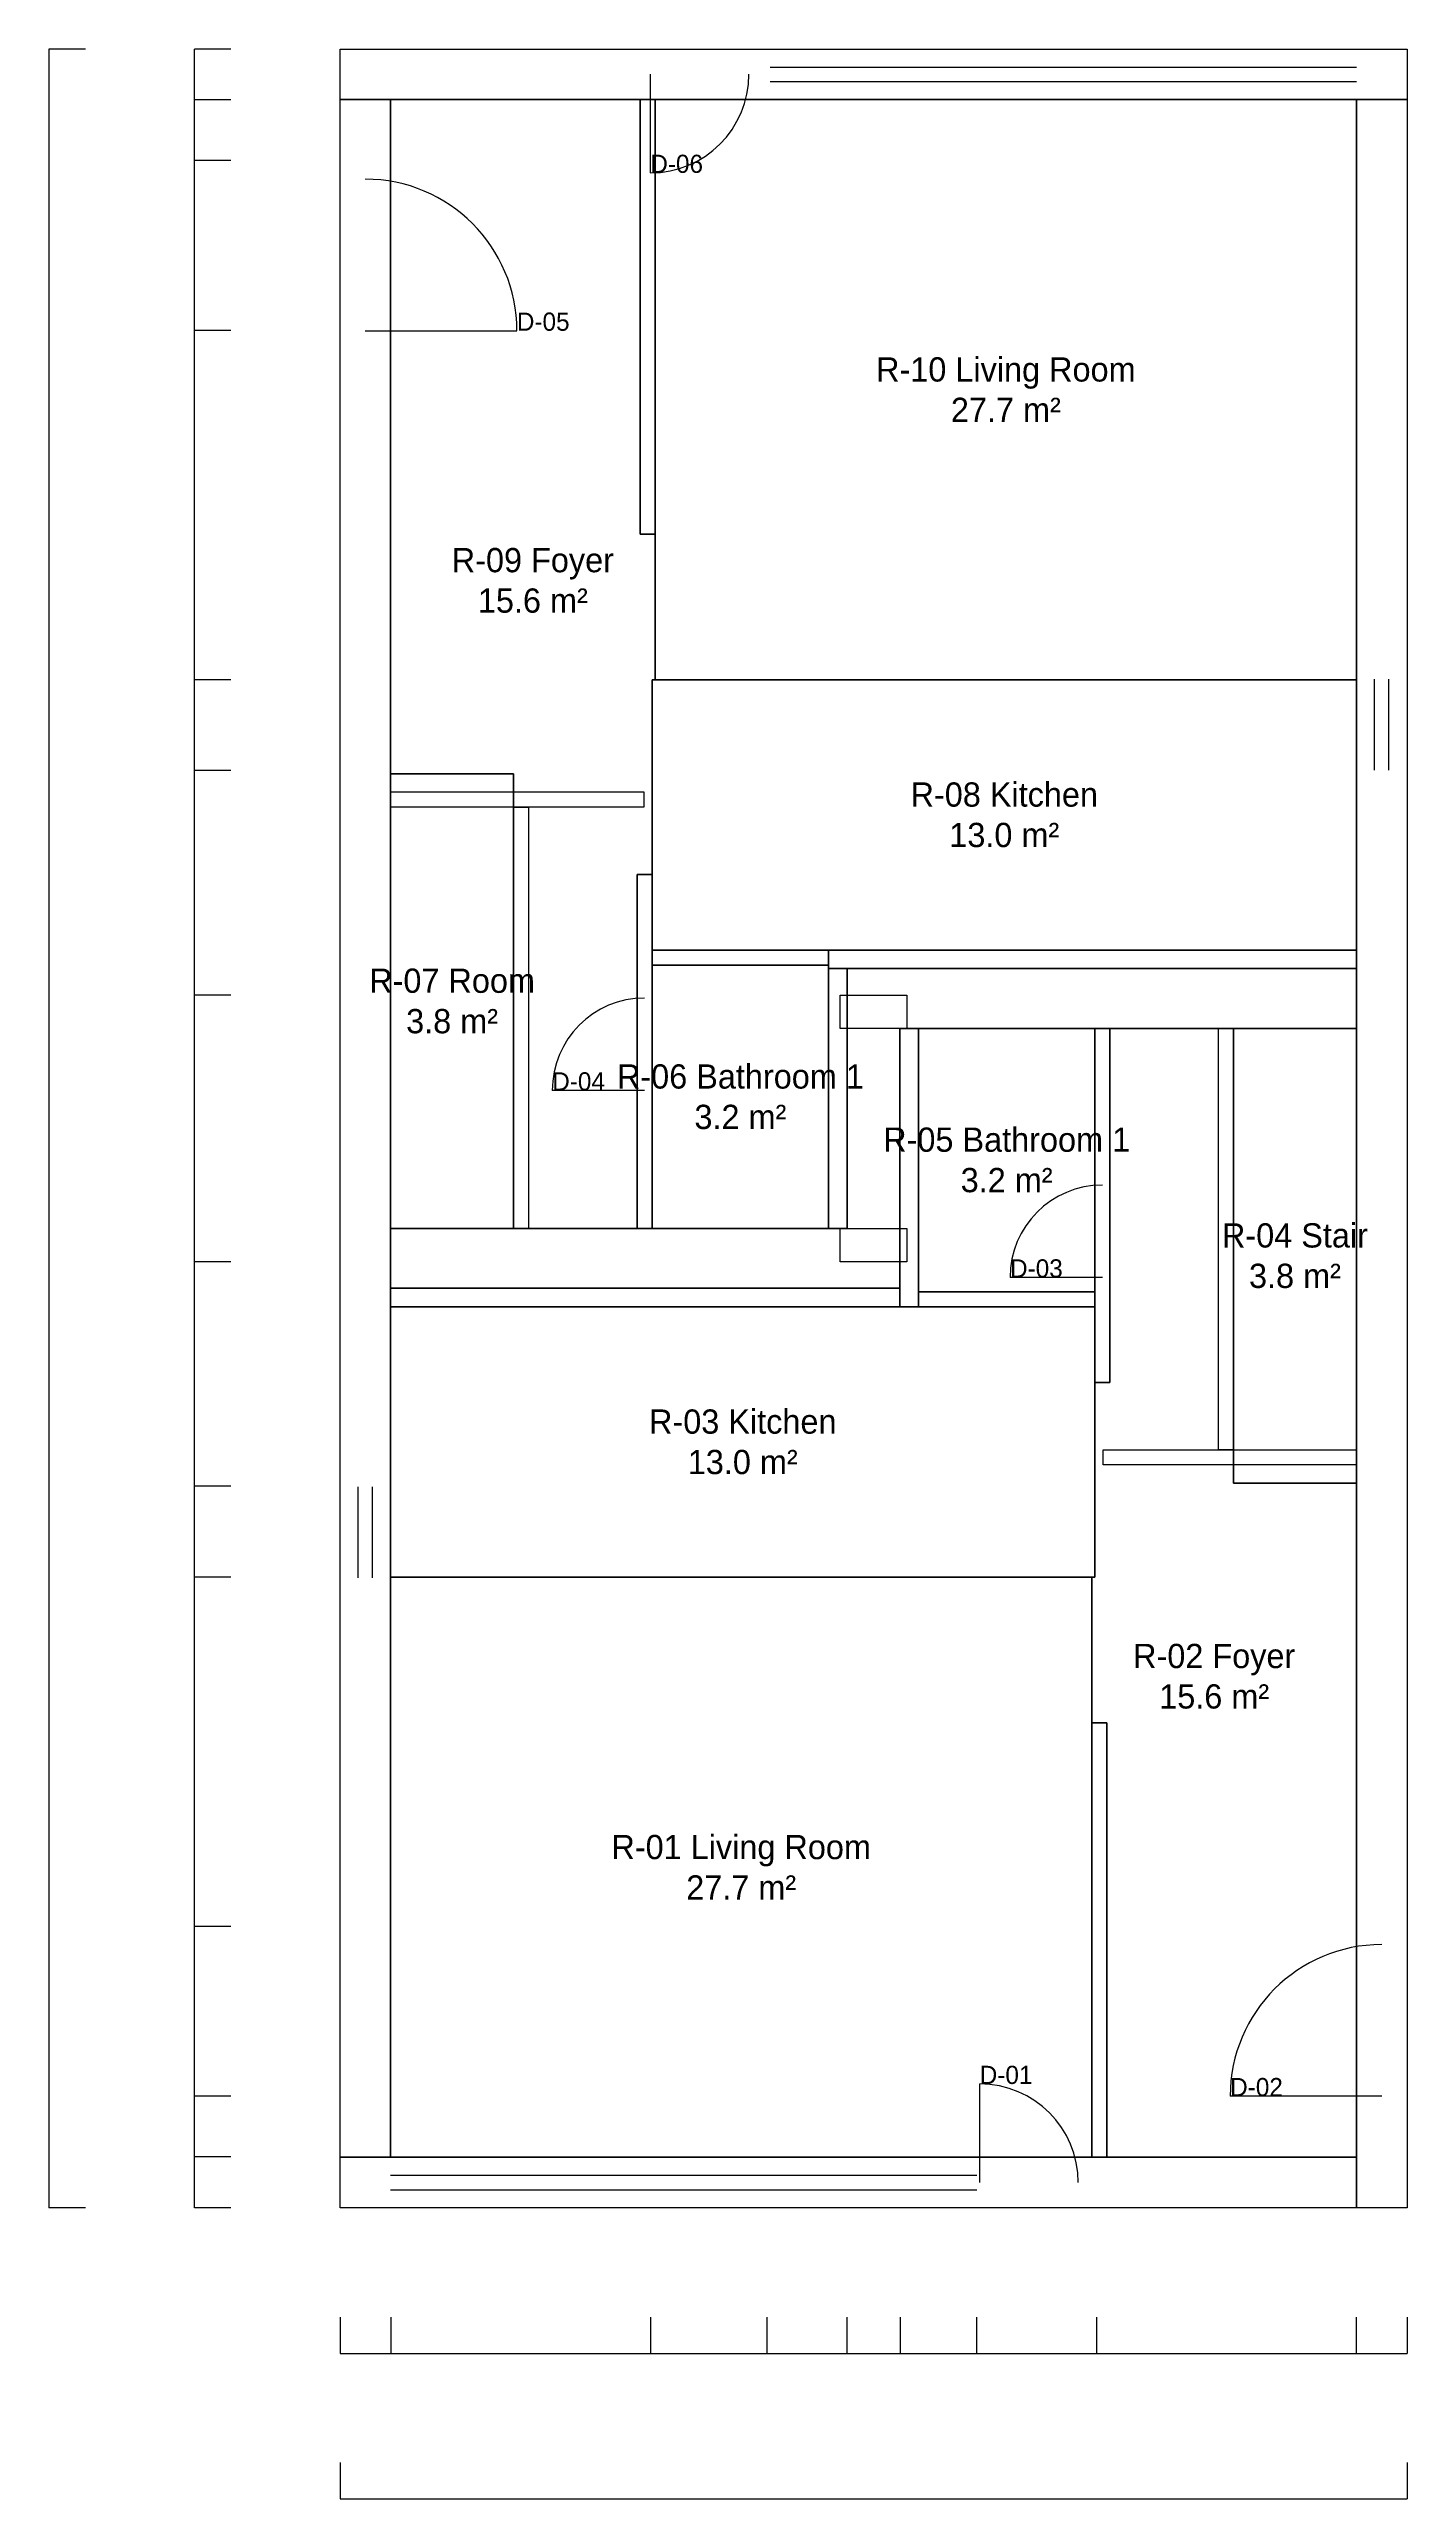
# Model space of a CAD drawing. Header units: millimetres. Extents: x -2400 to 8800, y -20200 to 0.
import ezdxf

# ---------------------------------------------------------------- set-up
doc = ezdxf.new("R2010")
doc.units = ezdxf.units.MM
for name, color, linetype in [('A-ANNO-DIMS', 1, 'Continuous'), ('A-ANNO-TEXT', 3, 'Continuous'), ('A-AREA', 8, 'Continuous'), ('A-AREA-IDEN', 2, 'Continuous'), ('A-DOOR', 30, 'Continuous'), ('A-GLAZ', 5, 'Continuous'), ('A-WALL', 7, 'Continuous')]:
    doc.layers.add(name, color=color, linetype=linetype)
doc.styles.add('OpenSansCondensed-Light', font='OpenSansCondensed-Light.ttf')
doc.dimstyles.new('EZDXF', dxfattribs={"dimtxt": 0.25, "dimasz": 0.175, "dimexe": 0.375, "dimexo": 0.125, "dimgap": 0.1, "dimtad": 1, "dimlfac": 100, "dimzin": 12, "dimdsep": 46, "dimtxsty": 'OpenSansCondensed-Light', "dimblk": 'ARCHTICK', "dimcen": 2.5, "dimazin": 3, "dimtfac": 0.5, "dimtmove": 2, "dimatfit": 3})

# ---------------------------------------------------------------- blocks, each defined once
blk = doc.blocks.new('_ARCHTICK')
at = {"color": 0, "linetype": 'BYBLOCK', "const_width": 0.15}
blk.add_lwpolyline([(-0.5, -0.5), (0.5, 0.5)], dxfattribs=at)

msp = doc.modelspace()

# ---------------------------------------------------------------- linework, layer by layer
at = {"layer": 'A-AREA'}
for points in [[(2450, -7749), (2450, -8512.69146), (2450, -9725), (1431.4, -9725), (1431.4, -5975), (417, -5975), (417, -417), (2476, -417), (2476, -4000), (2600, -4000), (2600, -5200), (2574, -5200), (2574, -5337.7696), (2574, -6805), (2450, -6805), (2450, -7492), (2450, -7749)], [(8383, -417), (8383, -5200), (2600, -5200), (2600, -417), (8383, -417)], [(8383, -7430), (2574, -7430), (2574, -5200), (8383, -5200), (8383, -7430)], [(1431.4, -9725), (417, -9725), (417, -6234), (417, -5975), (1431.4, -5975), (1431.4, -6234), (1431.4, -9725)], [(2574, -9725), (2574, -7554), (4030, -7554), (4030, -9725), (2574, -9725)], [(6226, -8075), (6226, -10246), (4770, -10246), (4770, -8075), (6226, -8075)], [(6226, -12600), (6226, -12462.2304), (6226, -10995), (6350, -10995), (6350, -10308), (6350, -10053), (6350, -9291), (6350, -8075), (7368.6, -8075), (7368.6, -11825), (8383, -11825), (8383, -17383), (6324, -17383), (6324, -13800), (6200, -13800), (6200, -12600), (6226, -12600)], [(8383, -11825), (7368.6, -11825), (7368.6, -11566), (7368.6, -11566), (7368.6, -11550), (7368.6, -8075), (8383, -8075), (8383, -11550), (8383, -11566), (8383, -11566), (8383, -11825)], [(417, -10370), (6226, -10370), (6226, -12600), (417, -12600), (417, -10370)], [(417, -17383), (417, -12600), (6200, -12600), (6200, -17383), (417, -17383)]]:
    msp.add_lwpolyline(points, close=True, dxfattribs=at)
at = {"layer": 'A-DOOR'}
for p, q in [((2558.96917, -208.5), (2558.96917, -1021.5)), ((208.5, -2323), (1458.5, -2323)), ((2512, -8587), (1750, -8587)), ((6288, -10129), (5526, -10129)), ((5276, -17591.5), (5276, -16778.5)), ((8591.5, -16879), (7341.5, -16879))]:
    msp.add_line(p, q, dxfattribs=at)
for centre, radius, start, end in [((2558.96917, -208.5), 813, -90, 0), ((208.5, -2323), 1250, 0, 90), ((2512, -8587), 762, 90, 180), ((6288, -10129), 762, 90, 180), ((8591.5, -16879), 1250, 90, 180), ((5276, -17591.5), 813, 0, 90)]:
    msp.add_arc(centre, radius, start, end, dxfattribs=at)
at = {"layer": 'A-GLAZ'}
for p, q in [((3548, -148.5), (8383, -148.5)), ((3548, -268.5), (8383, -268.5)), ((8531.5, -5945), (8531.5, -5195)), ((8651.5, -5945), (8651.5, -5195)), ((148.5, -12605), (148.5, -11855)), ((268.5, -12605), (268.5, -11855)), ((417, -17531.5), (5252, -17531.5)), ((417, -17651.5), (5252, -17651.5))]:
    msp.add_line(p, q, dxfattribs=at)
at = {"layer": 'A-WALL'}
for points in [[(2634.96917, 0), (3447.96917, 0), (3548, 0), (8383, 0), (8800, 0), (8800, -417), (8383, -417), (3548, -417), (3447.96917, -417), (2634.96917, -417), (0, -417), (0, 0), (2634.96917, 0)], [(0, -12605), (0, -11855), (0, -2247), (0, -997), (0, -417), (417, -417), (417, -997), (417, -2247), (417, -11855), (417, -12605), (417, -17383), (0, -17383), (0, -12605)], [(2600, -4000), (2476, -4000), (2476, -417), (2600, -417), (2600, -4000)], [(8383, -17800), (8383, -16803), (8383, -15553), (8383, -5945), (8383, -5195), (8383, -417), (8800, -417), (8800, -5195), (8800, -5945), (8800, -15553), (8800, -16803), (8800, -17800), (8383, -17800)], [(1483.3, -6126), (2347.3, -6126), (2506, -6126), (2506, -6250), (2347.3, -6250), (1483.3, -6250), (417, -6250), (417, -6126), (1483.3, -6126)], [(1555.4, -9725), (1431.4, -9725), (1431.4, -6250), (1555.4, -6250), (1555.4, -9725)], [(2450, -9725), (2450, -8511), (2450, -7749), (2450, -6805), (2574, -6805), (2574, -7749), (2574, -8511), (2574, -9725), (2450, -9725)], [(2574, -7554), (2574, -7430), (4030, -7430), (4030, -7554), (2574, -7554)], [(4030, -7582), (4030, -7430), (8383, -7430), (8383, -7582), (4030, -7582)], [(4030, -7582), (4182, -7582), (4182, -9725), (4030, -9725), (4030, -7582)], [(4182, -8075), (4182, -7582), (8383, -7582), (8383, -8075), (4182, -8075)], [(4125, -10000), (4125, -9725), (4182, -9725), (4182, -8075), (4125, -8075), (4125, -7800), (4675, -7800), (4675, -8075), (4618, -8075), (4618, -9725), (4675, -9725), (4675, -10000), (4125, -10000)], [(4770, -10370), (4618, -10370), (4618, -8075), (4770, -8075), (4770, -10370)], [(6226, -10053), (6226, -9291), (6226, -8075), (6350, -8075), (6350, -9291), (6350, -10053), (6350, -10995), (6226, -10995), (6226, -10053)], [(7244.6, -8075), (7368.6, -8075), (7368.6, -11550), (7244.6, -11550), (7244.6, -8075)], [(4618, -9725), (4618, -10218), (417, -10218), (417, -9725), (4618, -9725)], [(4618, -10218), (4618, -10370), (417, -10370), (417, -10218), (4618, -10218)], [(6226, -10246), (6226, -10370), (4770, -10370), (4770, -10246), (6226, -10246)], [(6457.3, -11674), (6294, -11674), (6294, -11550), (6457.3, -11550), (7321.3, -11550), (8383, -11550), (8383, -11674), (7321.3, -11674), (6457.3, -11674)], [(6324, -17383), (6200, -17383), (6200, -13800), (6324, -13800), (6324, -17383)], [(5352, -17383), (6165, -17383), (8383, -17383), (8383, -17800), (6165, -17800), (5352, -17800), (5252, -17800), (417, -17800), (0, -17800), (0, -17383), (417, -17383), (5252, -17383), (5352, -17383)]]:
    msp.add_lwpolyline(points, close=True, dxfattribs=at)

# ---------------------------------------------------------------- texts
at = {"layer": 'A-ANNO-TEXT'}
for s, p in [('D-06', (2558.96917, -1021.5)), ('D-05', (1458.5, -2323)), ('D-04', (1750, -8587)), ('D-03', (5526, -10129)), ('D-01', (5276, -16778.5)), ('D-02', (7341.5, -16879))]:
    msp.add_text(s, height=150, dxfattribs=at).set_placement(p)
at = {"layer": 'A-AREA-IDEN', "char_height": 200, "attachment_point": 5}
for s, insert in [('R-10 Living Room\\P27.7 m²', (5491.5, -2808.5)), ('R-09 Foyer\\P15.6 m²', (1590.27909, -4382.3246)), ('R-08 Kitchen\\P13.0 m²', (5478.5, -6315)), ('R-07 Room\\P3.8 m²', (924.2, -7850)), ('R-06 Bathroom 1\\P3.2 m²', (3302, -8639.5)), ('R-05 Bathroom 1\\P3.2 m²', (5498, -9160.5)), ('R-04 Stair\\P3.8 m²', (7875.8, -9950)), ('R-03 Kitchen\\P13.0 m²', (3321.5, -11485)), ('R-02 Foyer\\P15.6 m²', (7209.72091, -13417.6754)), ('R-01 Living Room\\P27.7 m²', (3308.5, -14991.5))]:
    msp.add_mtext(s, dxfattribs=dict(at, insert=insert))

# ---------------------------------------------------------------- dimensions: what is measured, and where the dimension line sits
at = {"layer": 'A-ANNO-DIMS'}
for base, p1, p2 in [((-2400, -17800), (-2100, -17800), (-2100, 0)), ((-1200, -420), (-900, -420), (-900, 0)), ((-1200, -920), (-900, -920), (-900, -420)), ((-1200, -2320), (-900, -2320), (-900, -920)), ((-1200, -5200), (-900, -5200), (-900, -2320)), ((-1200, -5950), (-900, -5950), (-900, -5200)), ((-1200, -7800), (-900, -7800), (-900, -5950)), ((-1200, -10000), (-900, -10000), (-900, -7800)), ((-1200, -11850), (-900, -11850), (-900, -10000)), ((-1200, -12600), (-900, -12600), (-900, -11850)), ((-1200, -15480), (-900, -15480), (-900, -12600)), ((-1200, -16880), (-900, -16880), (-900, -15480)), ((-1200, -17380), (-900, -17380), (-900, -16880)), ((-1200, -17800), (-900, -17800), (-900, -17380))]:
    msp.add_linear_dim(base=base, p1=p1, p2=p2, angle=90, dimstyle='EZDXF', dxfattribs=at).render()
for base, p1, p2 in [((0, -19000), (0, -18700), (420, -18700)), ((420, -19000), (420, -18700), (2560, -18700)), ((2560, -19000), (2560, -18700), (3520, -18700)), ((3520, -19000), (3520, -18700), (4180, -18700)), ((4180, -19000), (4180, -18700), (4620, -18700)), ((4620, -19000), (4620, -18700), (5250, -18700)), ((5250, -19000), (5250, -18700), (6240, -18700)), ((6240, -19000), (6240, -18700), (8380, -18700)), ((8380, -19000), (8380, -18700), (8800, -18700)), ((0, -20200), (0, -19900), (8800, -19900))]:
    msp.add_linear_dim(base=base, p1=p1, p2=p2, dimstyle='EZDXF', dxfattribs=at).render()

doc.saveas('drawing.dxf')
